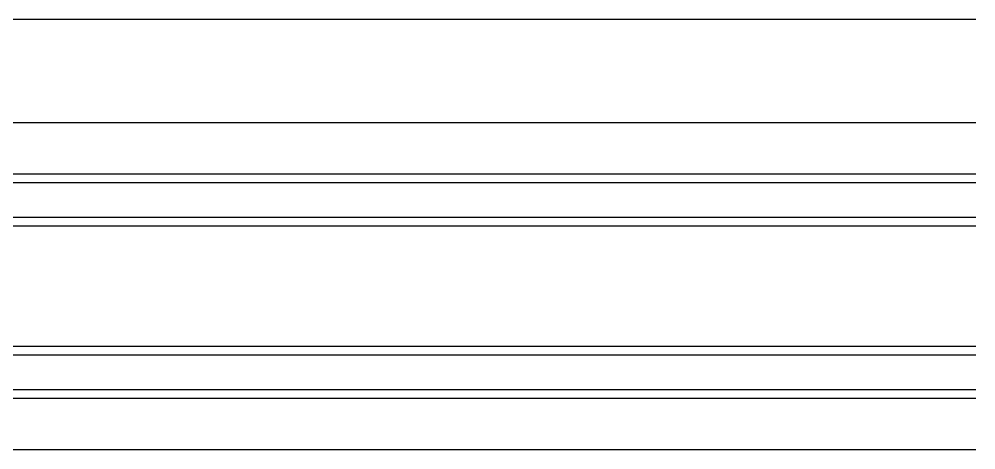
# Model space of a CAD drawing. Header units: millimetres. Extents: x 465 to 41696, y 198 to 5730.
# Drawn here: x 13478.7 to 13701, y 5398.8 to 5498.8 of the extents above; entities that cross this region are included whole.
import ezdxf

# ---------------------------------------------------------------- set-up
doc = ezdxf.new("R2010")
doc.units = ezdxf.units.MM
doc.header["$LTSCALE"] = 200
doc.linetypes.add('PHANTOM', pattern=[2.5, 1.25, -0.25, 0.25, -0.25, 0.25, -0.25])
for name, color, linetype in [('A-HAT', 1, 'Continuous'), ('ELE-8', 8, 'Continuous'), ('Glass', 4, 'Continuous'), ('Sealant', 1, 'Continuous'), ('감봉', 4, 'Continuous')]:
    doc.layers.add(name, color=color, linetype=linetype)

# ---------------------------------------------------------------- blocks, each defined once
blk = doc.blocks.new('*U222')
at = {"layer": 'A-HAT'}
h = blk.add_hatch(dxfattribs=at)
h.set_pattern_fill('ANSI37', color=252, scale=0.5, angle=-89.965, style=0)
h.paths.add_polyline_path([(20, 0, -0.125563), (6, 0), (6, -9.5), (6.48, -7.1, -0.357511), (7.21, -6.5), (18.79, -6.5, -0.357511), (19.52, -7.1), (20, -9.5)])
at = {"layer": 'Glass', "color": 5, "linetype": 'PHANTOM', "ltscale": 2}
for p, q in [((1, -265.39), (1, 0)), ((5, 0), (5, -265.39)), ((21, -265.39), (21, 0)), ((25, 0), (25, -265.39))]:
    blk.add_line(p, q, dxfattribs=at)
at = {"layer": 'Glass'}
for points in [[(0, -265.39), (0, 0), (6, 0), (6, -265.39)], [(20, -265.39), (20, 0), (26, 0), (26, -265.39)]]:
    blk.add_lwpolyline(points, dxfattribs=at)
at = {"layer": 'Sealant'}
blk.add_arc((13, 27.44), 28.31, 255.6865, 284.3135, dxfattribs=at)
at = {"layer": '감봉'}
for points in [[(6, -11.75), (6, -9.5), (6.48, -7.1, -0.357511), (7.21, -6.5), (18.79, -6.5, -0.357511), (19.52, -7.1), (20, -9.5), (20, -11.75, -0.414214), (19.25, -12.5), (6.75, -12.5, -0.414214)], [(6.5, -11.75), (6.5, -9.55), (6.97, -7.2, -0.357511), (7.21, -7), (18.79, -7, -0.357511), (19.03, -7.2), (19.5, -9.55), (19.5, -11.75, -0.414214), (19.25, -12), (6.75, -12, -0.414214)]]:
    blk.add_lwpolyline(points, format="xyb", close=True, dxfattribs=at)

msp = doc.modelspace()

# ---------------------------------------------------------------- linework, layer by layer
at = {"layer": 'ELE-8'}
for p, q in [((13190.18, 5498.76), (13700.96, 5498.76)), ((13190.18, 5474.76), (13700.96, 5474.76)), ((13190.18, 5474.76), (13700.96, 5474.76)), ((13700.96, 5398.76), (13190.18, 5398.76))]:
    msp.add_line(p, q, dxfattribs=at)

# ---------------------------------------------------------------- block references
at = {"xscale": -2, "yscale": 2, "zscale": 2, "rotation": 90}
msp.add_blockref('*U222', (13170.18, 5462.76), dxfattribs=at)

doc.saveas('drawing.dxf')
